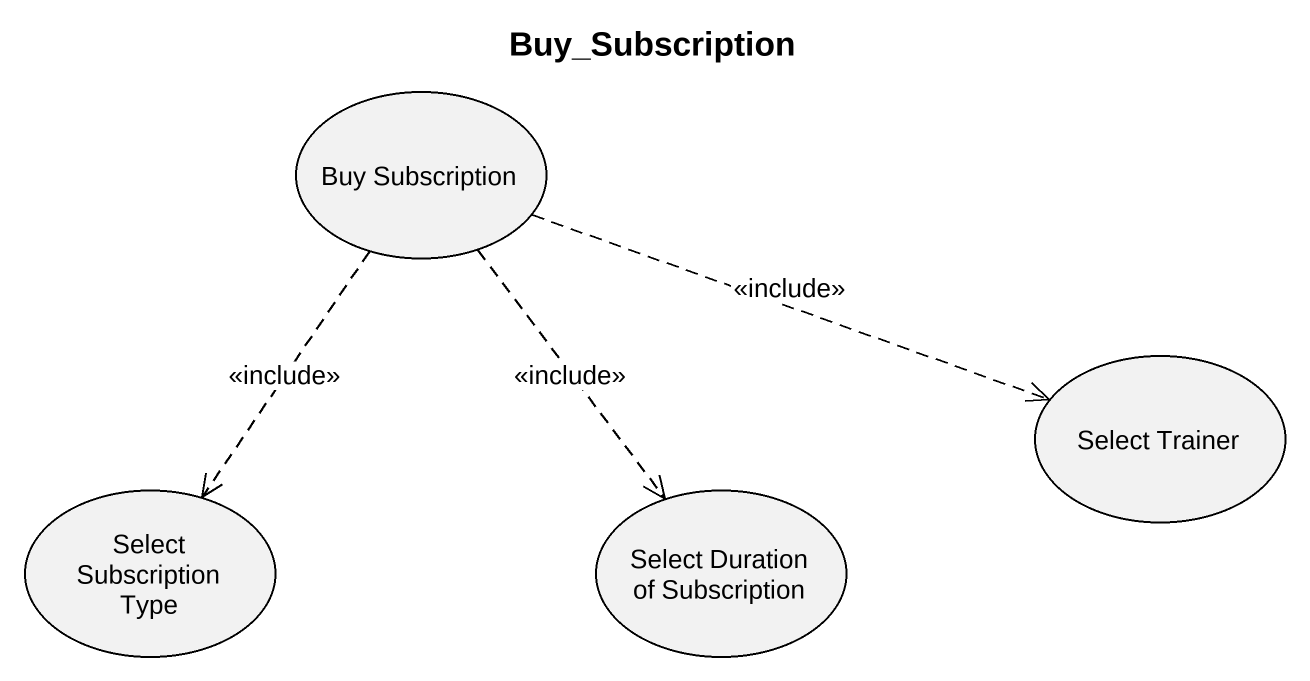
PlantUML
@startuml
title Buy_Subscription
usecase "Buy Subscription" as Buy_Subscription
usecase "Select Trainer" as Select_Trainer
usecase "Select Subscription Type" as Select_Subscription_Type
usecase "Select Duration of Subscription" as Select_Duration_of
Buy_Subscription .right.> Select_Trainer : <<include>>
Buy_Subscription ..> Select_Subscription_Type : <<include>>
Buy_Subscription ..> Select_Duration_of : <<include>>
@enduml
